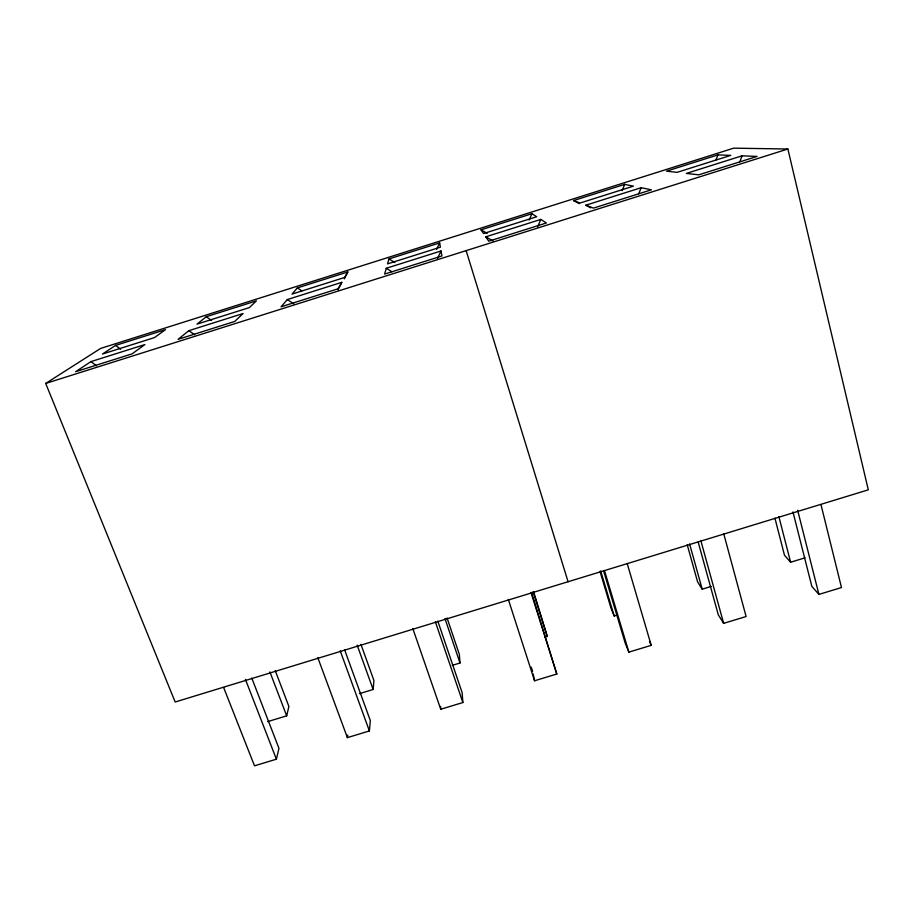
<?xml version="1.0" encoding="UTF-8"?>
<svg xmlns="http://www.w3.org/2000/svg" width="914" height="914" viewBox="0 0 914 914"><rect width="100%" height="100%" fill="white"/><g stroke="black" fill="none" stroke-linecap="round" stroke-linejoin="round"><path stroke-width="1.37" d="M317.832 657.714L347.389 737.621L369.393 730.937L370.33 720.586L344.589 649.728M359.488 693.635L373.129 689.476L373.929 680.53L360.939 644.347M347.389 737.621L347.72 735.005M223.644 687.511L254.503 765.829L276.405 759.18L278.964 748.36L251.807 678.142M267.665 721.626L286.676 715.833L288.893 706.465L275.228 670.59M386.279 268.27L384.611 274.086L441.93 255.977L441.051 250.962L386.279 268.27L391.957 271.744M388.976 258.936L387.547 263.895L440.399 247.191L439.645 242.907L388.976 258.936L394.882 262.524M739.849 161.824L742.031 155.826L757.078 156.408L698.776 174.825L686.368 173.42L742.031 155.826M716.062 159.87L717.924 154.889L730.743 155.38L677.057 172.358L666.489 171.158L717.924 154.889M638.737 193.768L641.16 187.701L651.431 189.792L593.46 208.106L585.805 205.204L641.16 187.701M622.137 190.672L624.708 184.377L633.459 186.148L580.047 203.034L573.524 200.566L624.708 184.377M537.626 226.775L540.837 219.417L546.389 222.97L488.739 241.193L485.78 236.817L540.837 219.417M529.137 220.068L531.948 213.716L536.678 216.744L483.552 233.55L481.015 229.825L531.948 213.716M437.555 258.388L441.051 250.962M436.606 249.328L439.645 242.907M344.315 278.861L347.811 271.961L297.381 287.91L292.034 294.102L344.612 277.468L347.811 271.961M338.009 289.829L341.802 282.323L287.327 299.552L281.055 306.807L338.054 288.79L341.802 282.323M188.89 330.662L178.081 339.334L234.772 321.431L243.078 313.536L188.89 330.662L194.625 334.73M206.244 316.735L197.013 324.139L249.328 307.607L256.423 300.866L206.244 316.735L211.602 320.46M90.989 361.601L75.679 371.69L132.05 353.878L144.88 344.567L90.989 361.601L96.404 365.76M115.552 345.423L102.482 354.026L154.523 337.574L165.491 329.623L115.552 345.423L120.648 349.217M45.7 383.434L100.62 348.428L733.634 148.171L787.879 149.005L868.3 489.835L175.168 702.009L45.7 383.434L787.879 149.005M452.281 665.346L459.993 663.004L459.365 654.458L447.06 617.978M544.675 637.184L547.258 636.395L533.639 591.735M599.995 571.421L611.02 608.198L614.197 616.002L616.79 615.213M687.214 544.71L697.565 581.807L702.192 589.176L711.309 586.4M774.912 518.112L784.498 555.278L790.599 562.224L805.006 557.837M412.831 628.615L440.742 709.264L462.861 702.546L462.141 692.675L437.84 621.177M508.321 599.378L534.564 680.77L556.797 674.018L531.571 592.478M603.594 570.896L625.199 643.102L628.866 652.128L651.214 645.341L627.198 563.504M698.147 541.945L718.278 614.814L723.648 623.348L746.098 616.527L723.785 533.936M792.952 511.909L811.838 586.365L818.91 594.408L841.486 587.553L821.001 504.688M585.805 205.204L590.798 207.855M573.524 200.566L579.27 203.616M481.015 229.825L487.196 233.333M485.78 236.817L492.92 240.896M297.381 287.91L301.883 290.835M287.327 299.552L293.782 303.802M649.466 641.525L651.214 645.341M245.409 679.353L276.405 759.18M269.881 671.881L286.676 715.833M340.225 650.848L369.393 730.937M357.168 645.147L373.129 689.476M435.338 621.726L462.861 702.546M444.969 618.584L459.993 663.004M531.263 667.186L532.576 671.264M533.091 591.598L547.258 636.395M530.954 592.455L556.797 674.018M466.151 250.63L568.074 581.738M604.451 570.473L628.866 652.128M600.669 570.907L614.197 616.002M689.613 543.99L702.192 589.176M700.924 540.928L723.648 623.348M778.888 516.65L790.599 562.224M797.682 510.343L818.91 594.408M533.148 673.984L534.564 680.77M440.651 706.419L440.742 709.264"/></g></svg>
